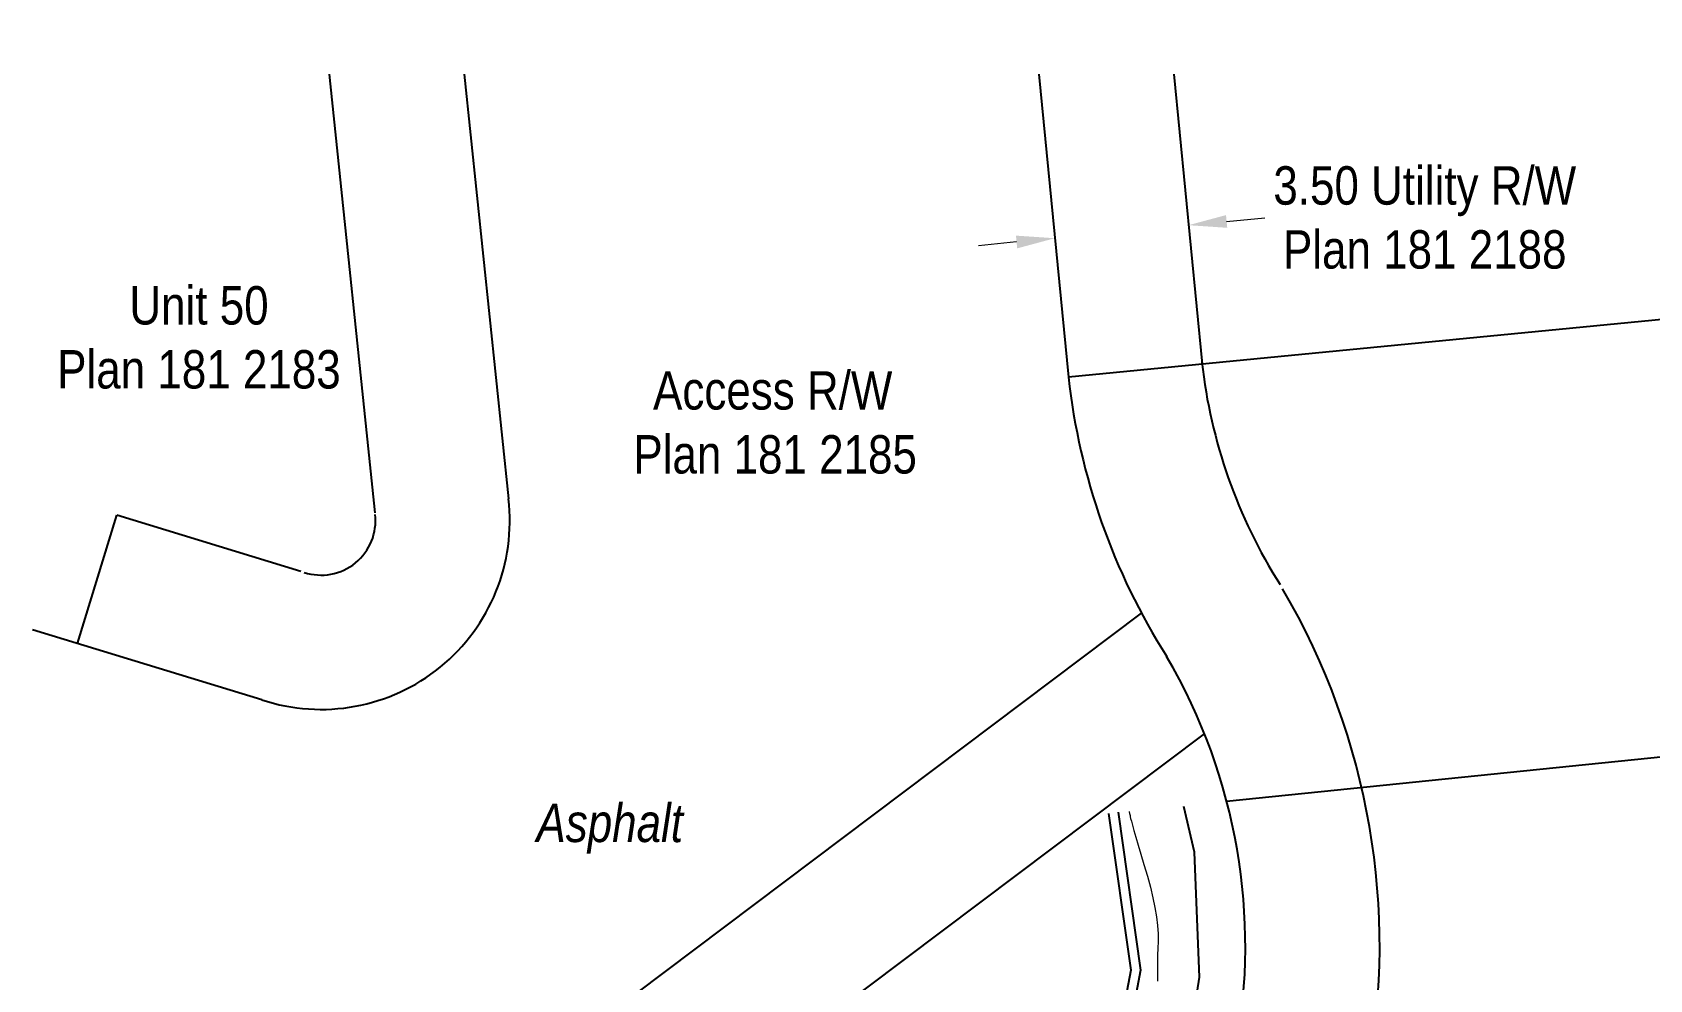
# Model space of a CAD drawing. Extents: x -19176 to -17597, y 5652440 to 5654285.
# Drawn here: x -17870.89 to -17828.74, y 5653198.72 to 5653223.41 of the extents above; entities that cross this region are included whole.
import ezdxf

# ---------------------------------------------------------------- set-up
doc = ezdxf.new("R2010")
doc.units = 0
doc.header["$LTSCALE"] = 5
doc.header["$PDSIZE"] = 0.5
doc.layers.get('Defpoints').update_dxf_attribs({"color": 9})
for name, color, linetype in [('AS-ROADS', 254, 'Continuous'), ('F-RW', 190, 'Continuous'), ('L-TITLEDB', 4, 'Continuous'), ('L-TITLEDB-T', 4, 'Continuous')]:
    doc.layers.add(name, color=color, linetype=linetype)
doc.layers.add('C-TOPO-MINR', color=7, linetype='Continuous', lineweight=13, true_color=0xe9d5af)
doc.layers.add('F-RW-T', color=190, linetype='Continuous', lineweight=9)
doc.layers.add('T-TEXT', color=48, linetype='Continuous', lineweight=18)
doc.styles.add('1.0', font='ARIALN.TTF', dxfattribs={"height": 1})
doc.styles.add('80L', font='ARIALN.TTF', dxfattribs={"height": 10})
doc.dimstyles.new('Compass 500', dxfattribs={"dimscale": 0.5, "dimtxt": 0.9, "dimasz": 2, "dimexe": 0.2, "dimexo": 0.0625, "dimgap": 0.5, "dimtad": 0, "dimtih": 1, "dimtoh": 1, "dimzin": 0, "dimdsep": 46, "dimtxsty": '1.0', "dimcen": 0.1, "dimse1": 1, "dimse2": 1, "dimclrd": 256, "dimclrt": 256, "dimaunit": 1, "dimadec": 4, "dimazin": 0, "dimtfac": 0.06, "dimtofl": 0, "dimtmove": 0, "dimatfit": 0, "dimfxl": 0.2, "dimtolj": 1, "dimtzin": 0, "dimlwd": -1, "dimarcsym": 0})

# ---------------------------------------------------------------- blocks, each defined once
blk = doc.blocks.new('*D22')
at = {"layer": 'Defpoints', "color": 0, "transparency": 16777216}
for p in [(-17840.755, 5653218.381), (-17840.751, 5653218.337), (-17844.234, 5653217.996)]:
    blk.add_point(p, dxfattribs=at)
at = {"layer": 'F-RW-T', "transparency": 16777216}
for p, q in [((-17839.76, 5653218.479), (-17838.765, 5653218.576)), ((-17845.234, 5653217.943), (-17846.229, 5653217.846))]:
    blk.add_line(p, q, dxfattribs=at)
for points in [[(-17839.776, 5653218.644), (-17839.744, 5653218.313), (-17840.755, 5653218.381)], [(-17845.25, 5653218.109), (-17845.218, 5653217.777), (-17844.238, 5653218.041)]]:
    blk.add_solid(points, dxfattribs=at)
at = {"layer": 'F-RW-T', "transparency": 16777216, "insert": (-17834.596, 5653218.576), "char_height": 1, "attachment_point": 5, "style": '1.0'}
blk.add_mtext('\\A1;3.50 Utility R/W\\PPlan 181 2188', dxfattribs=at)

msp = doc.modelspace()

# ---------------------------------------------------------------- linework, layer by layer
at = {"layer": 'AS-ROADS', "flags": 128}
for points in [[(-17862.634, 5653188.504), (-17858.851, 5653186.468), (-17855.881, 5653185.791), (-17854.017, 5653185.659), (-17852.468, 5653185.746), (-17849.87, 5653186.532), (-17848.525, 5653187.15), (-17848.06, 5653187.446), (-17846.072, 5653188.743), (-17843.867, 5653190.672), (-17843.553, 5653191.006), (-17841.811, 5653193.367), (-17841.04, 5653195.396), (-17840.811, 5653196.548), (-17840.469, 5653198.778), (-17840.595, 5653202.042), (-17840.872, 5653203.233)], [(-17842.587, 5653203.084), (-17842.006, 5653198.963), (-17842.614, 5653195.737), (-17843.366, 5653193.867), (-17844.658, 5653192.191), (-17847.593, 5653189.706), (-17849.166, 5653188.721), (-17850.257, 5653188.161), (-17852.69, 5653187.414), (-17855.632, 5653187.404), (-17858.401, 5653188.082), (-17861.932, 5653190.07)], [(-17842.835, 5653203.049), (-17842.26, 5653198.969), (-17842.856, 5653195.807), (-17843.585, 5653193.992), (-17844.84, 5653192.364), (-17847.741, 5653189.908), (-17849.29, 5653188.938), (-17850.352, 5653188.393), (-17852.728, 5653187.664), (-17855.603, 5653187.654), (-17858.309, 5653188.316), (-17861.81, 5653190.288)]]:
    msp.add_lwpolyline(points, dxfattribs=at)
at = {"layer": 'C-TOPO-MINR', "flags": 128}
msp.add_lwpolyline([(-17842.299, 5653203.099), (-17842.299, 5653203.099), (-17842.298, 5653203.094), (-17842.296, 5653203.084), (-17842.293, 5653203.069), (-17842.289, 5653203.049), (-17842.283, 5653203.024), (-17842.277, 5653202.994), (-17842.27, 5653202.959), (-17842.261, 5653202.919), (-17842.242, 5653202.846), (-17842.214, 5653202.74), (-17842.174, 5653202.601), (-17842.125, 5653202.429), (-17842.066, 5653202.225), (-17841.996, 5653201.987), (-17841.916, 5653201.717), (-17841.826, 5653201.414), (-17841.748, 5653201.125), (-17841.683, 5653200.853), (-17841.63, 5653200.595), (-17841.59, 5653200.352), (-17841.562, 5653200.125), (-17841.547, 5653199.913), (-17841.545, 5653199.716), (-17841.554, 5653199.534), (-17841.561, 5653199.355), (-17841.565, 5653199.18), (-17841.565, 5653199.008), (-17841.563, 5653198.84), (-17841.558, 5653198.674)], dxfattribs=at)
at = {"layer": 'F-RW'}
for p, q in [((-17869.707, 5653207.476), (-17868.685, 5653210.824)), ((-17866.261, 5653189.998), (-17841.981, 5653208.272)), ((-17863.431, 5653187.748), (-17840.339, 5653205.128))]:
    msp.add_line(p, q, dxfattribs=at)
at = {"layer": 'F-RW', "flags": 128}
for points in [[(-17863.147, 5653222.314), (-17861.957, 5653210.886)], [(-17841.14, 5653222.314), (-17840.401, 5653214.761)], [(-17863.884, 5653209.359), (-17868.685, 5653210.824)]]:
    msp.add_lwpolyline(points, dxfattribs=at)
at = {"layer": 'F-RW'}
for centre, radius, start, end in [((-17826.825, 5653216.333), 13.666, 186.3954, 212.3806), ((-17863.358, 5653210.677), 1.416, 251.6546, 6.6793), ((-17854.247, 5653199.576), 18.475, 228.169, 30.3379)]:
    msp.add_arc(centre, radius, start, end, dxfattribs=at)
at = {"layer": 'L-TITLEDB', "flags": 128}
for points in [[(-17859.628, 5653222.314), (-17858.476, 5653211.249)], [(-17844.656, 5653222.314), (-17843.884, 5653214.421)], [(-17803.019, 5653218.394), (-17843.884, 5653214.421)], [(-17864.906, 5653206.011), (-17870.885, 5653207.836)], [(-17802.248, 5653207.19), (-17839.759, 5653203.364)]]:
    msp.add_lwpolyline(points, dxfattribs=at)
at = {"layer": 'L-TITLEDB'}
for centre, radius, start, end in [((-17826.825, 5653216.333), 17.166, 186.3954, 212.3806), ((-17863.358, 5653210.677), 4.916, 251.6546, 6.6793), ((-17854.247, 5653199.576), 14.975, 228.169, 30.3379)]:
    msp.add_arc(centre, radius, start, end, dxfattribs=at)

# ---------------------------------------------------------------- texts
at = {"layer": 'L-TITLEDB-T', "char_height": 1, "attachment_point": 1, "style": '80L'}
for s, insert in [('\\pi1.9334;Unit 50\\P\\pi0.052408;Plan 181 2183', (-17870.29, 5653216.792)), ('\\pi0.56196;Access R/W\\P\\pi0.048997;Plan 181 2185', (-17855.27, 5653214.576))]:
    msp.add_mtext_dynamic_manual_height_columns(s, width=7.35175, gutter_width=50, heights=[0], dxfattribs=dict(at, insert=insert))

# ---------------------------------------------------------------- dimensions: what is measured, and where the dimension line sits
at = {"layer": 'F-RW-T'}
dim = msp.add_aligned_dim(p1=(-17844.234, 5653217.996), p2=(-17840.751, 5653218.337), distance=0.044, text='3.50 Utility R/W\\PPlan 181 2188', dimstyle='Compass 500', dxfattribs=at)
dim.commit()
dim.dimension.update_dxf_attribs({"geometry": '*D22', "text_midpoint": (-17834.596, 5653218.576)})

# ---------------------------------------------------------------- next in the draw order: texts
at = {"layer": 'T-TEXT', "insert": (-17857.753, 5653203.304), "char_height": 1, "attachment_point": 1, "style": '80L', "bg_fill": 2}
msp.add_mtext_dynamic_manual_height_columns('\\pi0.005;{\\fArial Narrow|b0|i1|c0|p34;Asphalt}', width=3.87562, gutter_width=50, heights=[0], dxfattribs=at)

doc.saveas('drawing.dxf')
